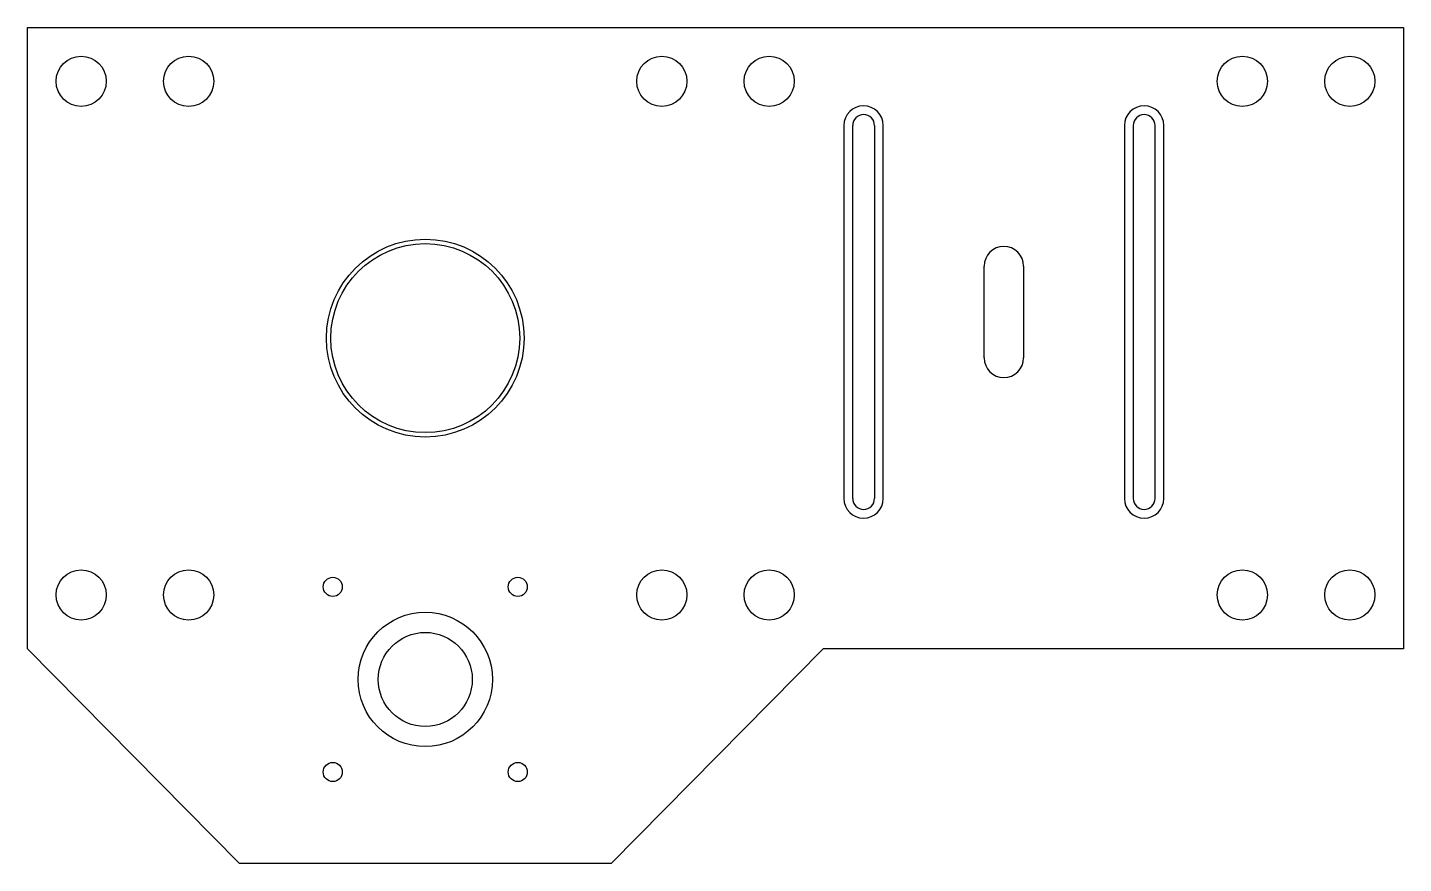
# Model space of a CAD drawing. Header units: inches. Extents: x -9.08 to 0, y -5.51 to 0.
import ezdxf

# ---------------------------------------------------------------- set-up
doc = ezdxf.new("R2010")
doc.units = ezdxf.units.IN
doc.header["$MEASUREMENT"] = 0

msp = doc.modelspace()

# ---------------------------------------------------------------- linework, layer by layer
at = {"color": 7, "linetype": 'Continuous', "lineweight": 25}
for p, q in [((-9.0773, 0), (0, 0)), ((-9.0773, -4.0945), (-9.0773, 0)), ((0, 0), (0, -4.0945)), ((-3.6915, -0.646), (-3.6915, -3.104)), ((-3.6335, -3.104), (-3.6335, -0.646)), ((-3.4895, -0.646), (-3.4895, -3.104)), ((-3.4315, -3.104), (-3.4315, -0.646)), ((-1.8411, -0.646), (-1.8411, -3.104)), ((-1.7831, -0.646), (-1.7831, -3.104)), ((-1.6391, -3.104), (-1.6391, -0.646)), ((-1.5811, -3.104), (-1.5811, -0.646)), ((-2.7663, -2.1775), (-2.7663, -1.5725)), ((-2.5063, -1.5725), (-2.5063, -2.1775)), ((-7.6796, -5.5102), (-9.0773, -4.0945)), ((-3.8293, -4.0945), (-5.227, -5.5102)), ((0, -4.0945), (-3.8293, -4.0945)), ((-5.227, -5.5102), (-7.6796, -5.5102))]:
    msp.add_line(p, q, dxfattribs=at)
for centre, radius in [((-8.723, -0.3543), 0.1654), ((-8.0143, -0.3543), 0.1654), ((-4.893, -0.3543), 0.1654), ((-4.1843, -0.3543), 0.1654), ((-1.063, -0.3543), 0.1654), ((-0.3543, -0.3543), 0.1654), ((-6.4533, -2.0472), 0.652), ((-6.4533, -2.0472), 0.623), ((-8.723, -3.7402), 0.1654), ((-8.0143, -3.7402), 0.1654), ((-7.0636, -3.687), 0.063), ((-5.8431, -3.687), 0.063), ((-4.893, -3.7402), 0.1654), ((-4.1843, -3.7402), 0.1654), ((-1.063, -3.7402), 0.1654), ((-0.3543, -3.7402), 0.1654), ((-6.4533, -4.2972), 0.4429), ((-6.4533, -4.2972), 0.31), ((-7.0636, -4.9075), 0.063), ((-5.8431, -4.9075), 0.063)]:
    msp.add_circle(centre, radius, dxfattribs=at)
for centre, radius, start, end in [((-3.5615, -0.646), 0.13, 0, 180), ((-1.7111, -0.646), 0.13, 0, 180), ((-3.5615, -0.646), 0.072, 0, 180), ((-1.7111, -0.646), 0.072, 0, 180), ((-2.6363, -1.5725), 0.13, 0, 180), ((-2.6363, -2.1775), 0.13, 180, 0), ((-3.5615, -3.104), 0.13, 180, 0), ((-3.5615, -3.104), 0.072, 180, 0), ((-1.7111, -3.104), 0.13, 180, 0), ((-1.7111, -3.104), 0.072, 180, 0)]:
    msp.add_arc(centre, radius, start, end, dxfattribs=at)

doc.saveas('drawing.dxf')
